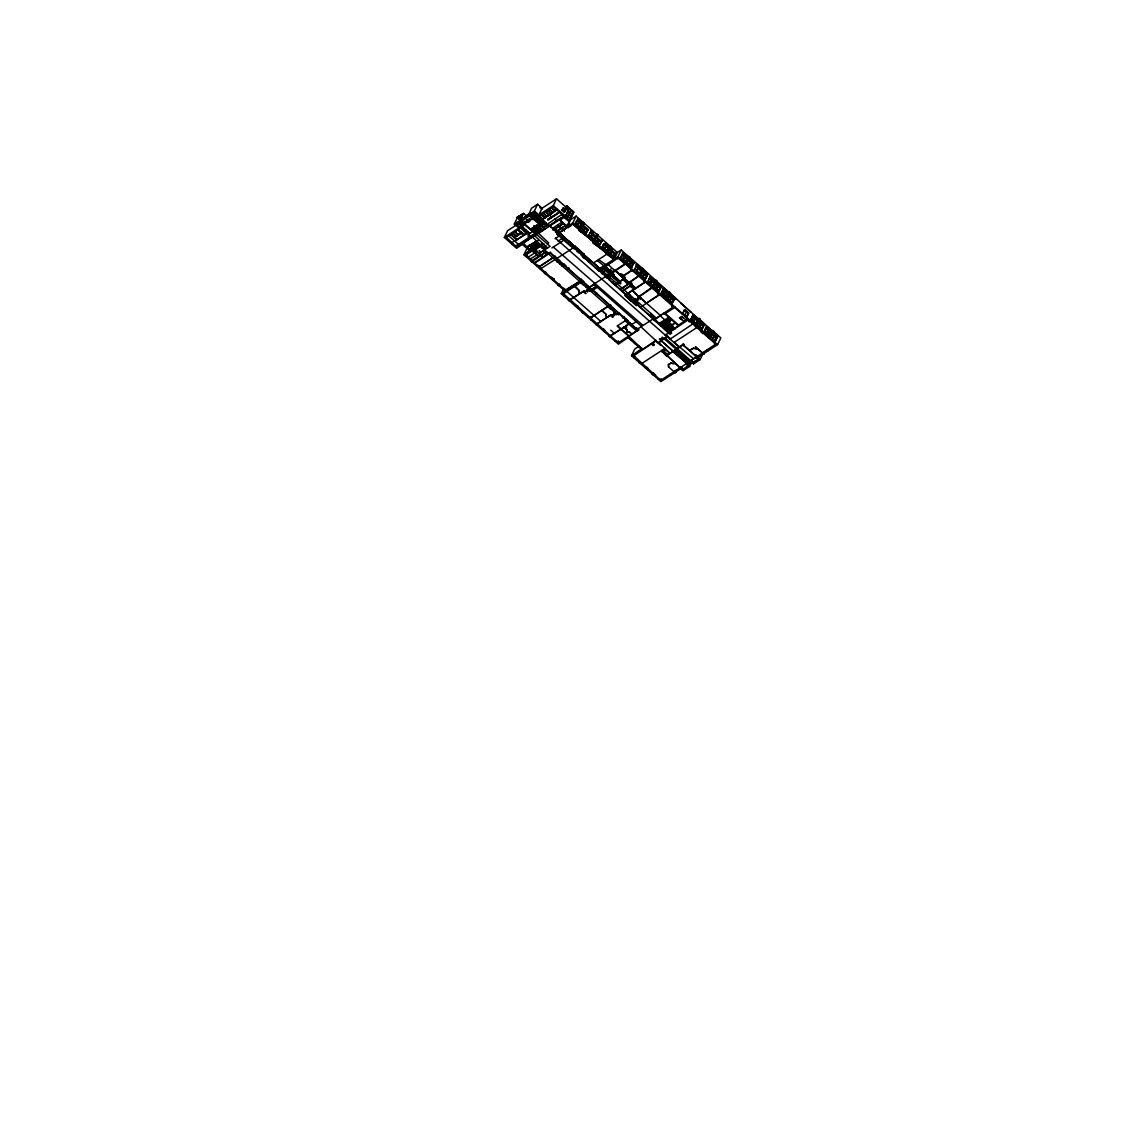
<?xml version="1.0" encoding="UTF-8"?>
<svg xmlns="http://www.w3.org/2000/svg" width="1121" height="1121" viewBox="0 0 1121 1121"><rect width="100%" height="100%" fill="white"/><g stroke="black" fill="none" stroke-linecap="round" stroke-linejoin="round"><path stroke-width="1.5" d="M555.203 257.452C553.606 254.509 554.643 259.652 555.371 256.12M571.878 246.326C568.865 246.942 572.425 244.154 572.943 247.853L575.031 246.536M580.804 280.432C583.817 279.241 580.033 282.926 581.449 279.465M598.474 270.848L599.931 271.408L598.754 270.259M612.038 282.674C614.252 284.762 612.486 281.749 612.416 281.96M610.483 305.725L608.997 305.318L610.609 305.529M639.222 306.327L640.357 307.322L659.989 294.234L660.563 294.739M683.852 344.988C682.255 346.865 682.311 342.998 683.656 345.058M585.68 257.956L585.274 257.227M520.985 215.498C522.204 214.055 519.415 216.998 520.48 215.526L521.643 216.017M684.062 344.637L683.614 345.492L695.987 356.422L695.23 356.926L698.145 359.505M520.2 216.591L519.499 216.731M520.144 215.919L519.541 216.984M521.083 216.339L519.85 215.905L520.158 217.264M521.503 214.812L522.19 215.835M519.878 216.157L521.083 216.914M560.668 213.312L560.906 212.724M525.343 246.13L523.381 243.649L516.655 248.316L504.352 237.456L507.575 230.716L516.235 225.083M535.754 232.986L515.66 246.242L506.286 237.232M508.626 235.704L519.149 245.009M504.352 237.456L518.785 228.039L514.301 224.088L517.524 217.362L523.591 213.41L526.352 215.877L525.595 217.46M506.033 237.736L510.91 234.205M516.543 235.564L514.175 237.47L511.148 234.051M528.047 232.257L526.478 233.63L516.235 223.864M519.612 216.97L519.864 216.507M522.022 216.045L520.915 215.204L519.808 216.591M520.775 216.479L521.769 214.419L520.887 216.591M510.896 234.569L513.264 232.678M518.561 222.336L518.224 223.177L521.125 225.685M519.177 221.944L519.191 222.967M520.368 220.136L530.247 213.186L526.169 215.68L524.684 218.791M521.349 218.063L523.591 213.41M514.903 231.963L518.182 234.85L516.305 236.083L513.026 233.196L515.156 231.444M521.349 232.439L518.42 234.709L515.142 231.809L515.576 231.164M520.144 221.313L521.727 223.037A4.022 2.746 25.6 0 1 522.526 223.738L523.787 225.041M520.733 220.921L521.195 222.294L518.729 223.906L517.846 223.163M516.15 231.669L515.338 231.683M521.293 221.412L518.28 223.738M514.637 236.811L514.217 237.862L521.741 232.958M512.185 242.43L528.089 232.579M519.878 227.073L524.18 224.789M516.094 235.872L516.122 236.629L516.753 235.438M520.214 227.381L522.078 226.148M523.297 222L525.217 224.116A2.873 1.962 25.6 0 0 524.908 221.299A2.873 1.962 25.6 0 0 528.636 222.042L526.576 219.912L527.234 219.548M520.719 227.815L515.142 231.809M514.973 241.309L528.341 232.061M518.434 234.345L518.238 235.242L518.673 234.191M527.487 216.227L528.117 214.545L527.234 216.521M519.247 233.813L519.513 234.051M516.809 239.418L510.672 234.723M524.194 223.976L521.139 226.246M528.425 215.204L531.536 208.212L537.604 204.274L542.074 208.226L538.851 214.952L534.381 211L537.604 204.274M529.28 215.05L529.925 213.382M521.097 232.608L521.363 232.846M515.604 245.457L514.581 246.48M529.827 215.554L521.629 221.257L517.103 217.264L519.051 215.989L522.302 218.861L519.051 215.989M545.633 223.261L542.158 219.464L545.885 222.743L544.414 223.99A2.158 1.471 25.6 0 1 543.405 224.144L542.27 223.808A2.158 1.471 25.6 0 1 541.555 223.289A2.396 1.639 25.6 0 1 542.046 223.864L542.326 224.69A2.396 1.639 25.6 0 1 542.018 225.573L530.275 214.7M516.417 245.401L517.285 246.158M521.027 236.657L521.475 237.063M531.102 216.661L532.881 219.282A2.873 1.962 25.6 0 1 529.154 218.539A2.873 1.962 25.6 0 1 529.56 221.44L527.094 219.576M533.134 212.836L548.631 226.512M525.567 230.071L525.861 229.875M529.995 215.232L534.745 211.785M524.32 234.513L523.731 235.424L521.279 233.252M524.418 235.144L517.818 230.057M524.782 234.906L518.07 229.539L520.999 233.014M535.011 214.489L536.623 213.438M535.432 214.573L534.997 215.218L536.861 213.649M527.487 231.767L527.781 231.571M531.242 250.6L522.75 243.103M522.82 243.173L561.299 218.609M530.261 228.726L536.959 234.485M535.698 219.478L538.556 217.614M528.846 233.855L533.232 231.487M537.393 216.591L539.005 215.54M529.715 233.28L517.888 222.785M531.564 229.287L539.509 224.102M531.648 230.548L532.489 230.534M542.816 219.38L541.639 219.73L538.486 216.227M539.495 215.568L542.914 219.324M532.601 231.402L520.494 221.44L515.982 224.382M541.247 214.433L544.568 218.245M541.527 214.237L544.918 217.236M531.214 235.956L535.516 233.504M541.751 214.097L544.904 217.67M532.097 235.382L533.162 236.321M526.94 246.802L536.665 241.155L527.164 246.998M538.36 223.079L544.638 229.469M517.033 246.676L531.943 236.587M527.29 247.11L536.539 241.435M532.237 236.923L543.489 247.587L544.091 246.83M543.545 212.92L546.698 216.437M527.178 248.021L523.955 254.747L531.074 261.039M544.049 212.598L543.979 213.691L546.922 216.283M534.409 235.508L547.665 247.951M540.448 223.668L542.872 222.168M541.149 224.354L540.042 225.601M526.688 255.238L527.445 255.084L526.085 256.639M536.819 233.925L522.512 243.621M545.324 216.984L544.386 217.936L545.072 217.502M549.851 208.814L549.36 209.487L552.765 212.486M538.444 233.154L548.659 242.907L547.216 243.846M531.55 249.535L523.955 254.747L530.625 250.053M522.484 244.504L529.785 250.95L530.667 250.095M530.653 250.978L529.785 250.95M547.665 215.863L547.174 215.764M551.644 207.651L554.783 211.168L555.259 210.496M552.121 207.329L552.078 208.408L555.021 211.014M528.608 256.933L537.183 251.342M549.766 214.489L548.8 215.484M532.111 250.025L531.298 250.053M544.75 223.836L545.885 222.743M538.851 214.952L553.284 205.535L556.506 198.809L568.865 209.725L565.643 216.451L559.365 220.459M549.36 214.349L548.884 215.428L545.577 211.603L548.954 214.966M532.517 250.277L532.069 250.936L538.809 256.149M538.248 216.745L553.662 206.334M543.713 227.801L548.253 224.845M547.609 219.59L559.954 211.883L547.609 219.59L552.401 216.815M548.057 219.996L556.941 214.195L556.731 213.284M551.434 212.99L550.425 213.999M534.773 248.287L534.269 249.493L543.139 257.326M535.095 248.091L534.661 249.24L543.531 257.073M535.179 248.554L535.922 249.983M535.656 247.713L533.358 246.438L528.958 249.31M530.625 258.713L536.959 254.929M553.003 211.967L552.919 212.794L553.242 211.813M536.216 247.349L532.027 244.378M544.96 228.908L528.313 214.952M553.424 211.701L552.989 212.331L549.598 209.333M536.777 246.984L532.587 244.014M537.351 246.62L533.148 243.649M547.132 225.938L545.002 223.317M537.912 246.242L533.708 243.285M554.629 211.266L555.133 210.047M538.472 245.877L534.283 242.907M555.484 210.356L554.489 211.365M539.033 245.513L534.843 242.542M555.75 210.594L554.881 210.566L556.591 209.095M548.449 226.358L561.355 217.936L561.971 218.483M539.607 245.149L535.404 242.178M548.001 225.363L548.982 225.475M539.607 245.653L548.758 253.724M540.168 244.77L535.964 241.814M556.689 209.921L556.24 209.669M549.36 225.755L560.01 235.158M541.905 219.982L557.207 209.641M540.728 245.289L545.24 248.596L543.685 249.254M541.429 245.905L542.396 244.981L541.919 245.653M554.895 219.015L556.591 220.515M534.815 262.412L550.523 252.155M539.201 253.122L550.089 246.382L517.103 217.264M542.004 247.769L543.811 246.592M543.979 243.958L533.021 251.454M542.284 248.021L545.899 245.653M539.019 256.008L532.279 250.796M563.527 207.805L562.013 210.019L563.527 207.805L565.797 209.809L564.171 212.079L565.895 209.613M543.951 249.493L545.997 248.161M544.189 249.338L543.797 250.095A2.817 1.934 25.6 0 0 543.895 252.659L545.969 251.665L616.746 314.118L618.54 312.941M559.043 219.436L567.52 226.932L560.976 231.557M561.943 214.419L563.401 216.437L548.73 225.994M565.25 208.464L566.553 205.746L573.798 212.135L566.848 226.862M565.516 208.436L566.68 206.152L573.377 212.205L569.006 221.313L573.377 212.205M562.924 208.618L564.844 210.314L564.199 211.659L562.28 209.963M562.98 214.559L562.532 215.68L563.288 214.826L562.448 214.083L542.48 227.451M538.963 265.915L539.733 265.859L538.374 266.294L537.982 265.201L536.945 266.223M546.558 251.44L531.718 261.992L530.808 261.193L546.095 251.763M540.014 266.994L539.958 266.055L540.35 267.134M567.73 210.384L569.006 208.198M567.618 211.771L566.75 212.766M568.893 208.1L567.843 210.482L572.256 214.531M540.686 267.597L539.663 268.62M558.496 234.359L557.768 235.326L556.927 233.841M566.455 214.055L565.853 214.77M557.487 233.476L570.533 245.723M666.967 336.622L555.427 238.142M541.471 268.283L574.919 246.83L569.188 241.253M558.412 232.874L558.258 234.878M558.72 233.028L560.416 231.921M559.141 232.888L559.533 232.145M567.772 226.904L558.272 233.49L558.692 234.597L553.998 228.348L655.435 317.397L636.882 329.504M534.829 263.169L550.565 252.547M566.806 219.366L571.051 210.159M571.262 210.202L566.694 219.268M567.24 226.526L569.72 221.341L564.9 217.082M545.675 271.997L544.386 273.188L545.296 273.986L546.572 272.795M569.468 221.86L567.296 226.568L559.94 220.08M553.928 256.961L554.363 255.91M568.025 227.129L561.719 222.294L568.221 227.297M556.675 234.359L569.846 225.419M556.1 257.816L555.624 256.667M575.395 223.303L576.684 220.613L581.337 224.873L583.214 222.392L576.11 216.115L572.873 222.841L579.991 229.118L580.79 227.465M557.74 261.417L557.179 260.184M557.599 262.104L557.333 261.333M558.342 259.427L556.927 260.703M557.992 260.899L557.347 262.09L559.659 260.226M568.291 243.019L570.113 241.842M552.317 277.854L551.546 277.195L550.523 278.218M579.053 222.715L577.763 225.405M553.704 279.087L552.639 277.994M554.278 278.709L553.017 280.418M570.491 244.953L572.06 244.294L564.129 236.783M570.771 245.205L570.393 245.961L558.104 235.102M561.677 265.173L563.737 263.827L565.937 265.775M559.309 260.955L559.757 261.431A2.704 1.85 25.6 0 1 559.841 263.575L559.659 263.729A2.676 1.822 25.6 0 1 562.658 263.996L561.943 265.411M576.614 220.417L581.603 224.803L580.047 227.563L575.227 223.303L578.87 226.666M580.202 227.703L581.603 224.803M562.602 264.976L563.176 266.209L564.339 265.453L563.499 263.981M571.57 246.27L572.27 247.615L574.989 246.144L584.293 254.355L582.233 256.064L597.549 269.572L599.595 267.877M579.375 229.525L583.466 222.224L584.377 223.023L580.286 230.323L572.074 223.457M572.481 246.704L574.26 246.634L574.05 247.545L573.349 246.928M581.014 228.572L585.989 232.958L587.474 230.001L582.402 225.671L584.377 223.023M574.989 246.144L575.101 247.335M583.649 230.604L584.882 227.703L583.537 230.492M559.015 283.781L557.74 284.972L558.65 285.771L559.925 284.58M567.885 267.849L568.95 268.101M567.969 268.339C570.799 269.769 565.727 269.544 568.263 267.821M585.933 232.762L588.161 229.553L583.186 225.167M568.865 269.46L569.202 268.648M588.161 229.553L586.675 232.664L575.816 223.079L577.301 219.968L582.275 224.368M588.875 235.354L590.192 232.397M568.767 300.288L561.299 293.702L563.877 288.307M593.78 239.684L588.805 235.298L590.879 231.949L595.854 236.349L597.045 234.219L597.955 235.018L593.864 242.304L586.731 236.265M564.9 288.98L563.877 290.003M638.241 329.826L618.302 342.83L563.288 293.52M563.989 293.057L564.269 294.389M565.895 289.849L581.126 280.278M566.119 290.059L581.351 280.474M584.349 257.185C585.344 257.9 585.302 260.086 582.444 256.597L583.495 255.91L583.032 254.761M591.243 237.456L592.42 234.667M583.2 256.163L584.251 255.49L583.228 254.509M566.946 290.787L582.177 281.203L581.449 279.465M593.626 239.544L595.854 236.349M585.148 258.25L598.656 270.623M594.368 239.46L593.57 241.113L580.902 229.917L581.168 228.474M592.953 241.505L597.045 234.219M594.859 240.483C595.685 233.392 598.866 243.705 601.739 241.547L596.764 237.148L597.955 235.018M563.036 294.038L574.765 286.037M581.533 292.455L579.375 293.352A2.859 1.948 25.6 0 1 579.291 290.773L574.947 285.911M570.113 299.545L583.481 291.194L585.751 293.492L583.733 290.675M600.085 248.049L607.218 254.103L611.309 246.802L610.146 246.172L606.923 252.898L594.48 241.912L595.265 240.258L597.059 242.584L598.516 239.894M580.622 280.614L581.281 279.311M574.709 286.43L580.86 282.058M582.121 281.063L581.182 279.591M582.233 281.357C585.47 281.161 581.309 283.613 582.542 280.782M581.897 282.632L583.158 281.805M582.556 281.175L583.859 281.581M596.764 237.148L595.98 237.652L601.052 241.982L599.567 244.953L601.739 241.547M583.887 284.734L585.442 284.075M602.313 247.082L603.602 244.392L602.215 247.138L607.722 251.244M608.423 248.638L609.207 248.133L604.219 243.733L602.734 246.844L613.593 256.429L615.093 253.332L610.104 248.932L611.309 246.802M605.915 246.284L604.429 249.24L605.774 246.452M589.212 290.885L587.6 288.756L588.189 288.181M597.437 268.746L597.143 269.586L597.591 268.872M597.283 269.432L598.32 268.718M597.787 269.348L598.418 270.427M607.19 251.454L606.307 253.304L610.399 246.003M589.366 290.801L589.926 290.073M590.164 289.919L589.59 290.998L587.166 289.302A2.648 1.808 25.6 0 0 587.642 291.894A2.788 1.906 25.6 0 0 584.251 291.208L585.751 293.492M625.588 296.112L626.751 295.355L599.315 270.553M590.781 289.863L591.426 291.152L596.82 287.635M593.555 284.019L641.366 326.225M600.982 269.474L603.476 272.403M601.22 269.32L603.518 272.291M603.042 268.129L620.375 283.949A2.494 1.71 25.6 0 0 620.123 281.539M611.702 251.538L610.581 254.369M611.52 272.767L604.962 266.252L611.856 272.333M610.483 254.439L611.8 251.468M604.695 267.05L620.025 281.329M599.076 271.072L608.703 264.444M612.851 256.527L614.238 253.78M612.921 256.737L614.406 253.766L609.334 249.437L610.104 248.932M595.713 293.212C598.964 293.506 594.354 295.313 595.994 292.665M616.242 252.743L616.48 252.954M614 258.124L615.485 255.013M596.876 294.178L597.255 293.422M608.1 252.337L607.834 253.696L614.112 259.245L617.349 252.519L621.23 249.983L628.699 256.583L626.919 258.853M609.362 270.133L611.015 269.054M609.796 270.511L609.376 271.184L605.172 266.742L609.46 270.96M614.49 260.044L573.251 224.368L579.557 229.202M614.112 259.245L618.007 256.709L621.23 249.983M607.904 278.344L609.46 277.686L607.204 275.696M617.657 257.97L617.755 258.783L618.722 257.802M589.772 316.907L591.103 316.977L590.249 316.949M654.089 319.499L608.801 279.507L610.076 278.667L609.712 277.167M607.498 275.598L610.244 277.532M613.649 275.304L612.08 272.529M591.328 317.173L591.398 318.336M619.969 258.895L620.502 258.909M628.447 257.087L623.472 252.701L622.687 253.206L620.614 257.55L625.588 261.95L627.774 257.536L622.786 253.136M620.866 257.494L622.155 254.789L626.821 259.049L625.616 261.683L620.768 257.55L623.472 252.701M627.073 258.993L622.001 254.649L622.758 253.416M625.49 263.785L631.852 270.119L621.945 276.579L615.597 270.231M613.369 275.135L613.902 274.435M613.986 274.729L611.449 273.44L610.931 274.169A2.788 1.906 25.6 0 0 611.702 276.2L609.88 275.332A2.648 1.808 25.6 0 0 608.395 275.458L610.342 277.462L609.404 278.078M613.285 283.473L613.131 281.903M614.014 284.117L613.537 282.954M590.361 318.154L602.271 310.027M614.995 284.244L618.442 282.352M624.943 263.295L628.951 256.415L629.862 257.213L625.854 264.094M615.247 284.089L614.925 284.93L624.453 278.358M611.604 272.851L625.266 263.589M627.256 261.375L629.862 257.213M628.04 259.848L628.643 258.601M621.188 275.177L620.908 275.962L621.356 275.318M622.379 276.284L622.057 276.971L632.076 270.329L645.29 281.988L624.747 295.384L636.308 305.585L638.914 303.539M608.591 316.346L606.419 317.229A2.859 1.948 25.6 0 1 606.335 314.651L602.033 310.545L608.185 306.187M608.465 306.075L609.502 305.388M609.025 304.912L609.039 305.627M609.544 305.01L610.651 304.982M629.035 264.836L630.422 262.09M622.954 279.339L627.942 284.468M609.866 308.051L610.567 308.667M624.383 278.05L623.738 279.171L628.979 283.795M610.581 308.303L612.136 307.644M630.829 268.494L631.361 268.494M631.473 267.148L633.491 262.734L628.573 258.405L633.659 262.734L631.431 267.232M631.375 270.077L630.717 269.502M631.501 266.882L626.751 262.678L631.571 267.078L634.332 262.286L629.357 257.886M631.445 269.026L630.464 270.021M631.599 270.273L632.006 271.38L632.973 270.385M603.757 328.915L603.056 329.364L604.667 330.05M612.879 316.711L610.539 315.071L596.918 323.955L610.819 314.889M633.547 270.89L634.08 270.89M634.528 269.376L637.05 264.682L642.025 269.082L641.254 269.586C641.646 276.607 633.911 272.221 637.947 268.746M622.141 276.803L629.035 282.156M610.567 315.407L612.627 317.215L612.977 316.29M635.593 287.957L629.217 282.324M629.666 282.716L629.259 283.333L624.201 278.877M625.868 293.842L625.49 294.599L626.905 295.243M636.728 271.632L637.905 268.844M626.387 294.319L628.306 292.707M617.251 313.852L618.82 312.815M617.657 313.586L618.316 314.903L619.731 313.614M627.214 294.389L627.998 293.324M627.466 297.78L630.45 295.874L628.194 293.127M638.522 275.276L640.203 275.92L639.432 276.074M631.964 290.325L660.129 315.197M638.97 275.682L628.783 282.674M651.273 277.7L655.295 281.259L652.562 287.214L639.951 276.088L643.426 269.194L642.529 268.395L639.054 275.29L626.373 264.108L626.835 262.58M632.146 290.549L627.942 293.646M639.152 275.836L628.965 282.842M639.839 274.421L642.137 269.629M610.749 335.417L624.243 326.968M638.353 296.757L632.342 290.423M610.931 335.585L624.481 327.094M645.079 278.863L640.329 274.673L642.319 270.525M633.94 289.036L629.834 286.135M635.439 288.055L631.305 285.14M622.659 317.159L623.164 316.29M643.93 273.874L642.445 276.831L643.79 274.042M628.194 320.732L624.299 317.299L623.556 318.168L622.575 317.453M624.173 318.28L626.247 320.102L617.167 326.015L628.601 336.118M624.915 320.62L636.35 330.709M644.981 278.919L646.467 275.962L641.716 271.772M646.369 276.032L647.91 274.281L642.936 269.881L642.221 270.595M644.407 280.474L644.939 280.488M645.051 279.129L647.223 274.715L642.249 270.329L640.077 274.729L645.15 279.059M644.813 281.946L644.211 281.399M647.91 274.281L645.724 278.835L634.864 269.236M634.738 302.025L668.116 332.741L678.765 325.44M644.925 280.937L643.958 281.917M633.561 303.16L636.532 300.862M652.03 287.2L638.466 296.869L638.732 296.07M624.397 326.519L624.019 327.402L627.143 330.149A2.494 1.71 25.6 0 0 627.242 332.433L629.035 331.592L631.796 334.03M638.662 304.057L636.182 301.857L636.812 300.75M632.09 290.942L645.766 281.679M624.579 326.673L627.143 330.149M659.568 294.599L646.144 303.343L639.124 296.42M617.629 341.499L618.372 341.008M626.05 325.44L626.191 325.342M647.055 282.814L647.588 282.828M648.513 279.998L649.872 277.055L654.86 281.455L651.777 287.719L656.037 280.32L656.934 281.119L653.711 287.845L652.688 288.517L652.548 287.663L638.886 296.939M619.296 341.835L618.119 341.527M648.036 281.301L650.558 276.607L655.533 281.007L656.037 280.32M640.764 298.158L640.245 298.859M641.184 298.242L640.511 299.027L638.311 297.163A2.788 1.906 25.6 0 0 638.578 299.938A2.648 1.808 25.6 0 0 635.271 299.181L637.204 301.185L636.182 301.857M630.114 322.792L625.91 326.169A2.494 1.71 25.6 0 1 626.247 328.481L624.145 327.038M630.296 322.946L625.91 326.169M639.068 306.594L639.446 305.837M653.347 285.561L650.068 283.557L651.455 280.67M632.09 324.179L631.613 324.838L636.083 321.573M655.533 281.007L652.604 285.659L647.952 281.399M656.121 340.224L642.627 349.374L628.615 336.272M610.258 336.931L618.428 344.133L629.189 336.776L628.152 337.799L641.52 348.869M654.3 285.505L655.757 282.254L660.731 286.64L658.658 290.998L653.585 286.654M658.489 290.857L653.837 286.598L655.827 282.45M646.397 302.824L646.425 303.09M660.633 286.71L655.659 282.31L656.934 281.119M632.048 333.512L631.641 334.128L628.811 331.62M636.462 328.033L636.784 327.808M628.363 336.79L638.83 329.616L637.387 330.905L636.574 329.448M656.121 288.756L657.438 285.799L656.009 288.658M636.952 329.56L637.359 328.831M637.443 329.126L636.322 329.966M638.494 329.308L638.017 330.499L550.313 253.066M640.736 326.631L658.125 342.732L667.598 336.202M657.915 292.399L658.447 292.413M658.559 291.054L661.418 286.205L656.444 281.805M659.106 294.529L657.761 293.338M658.896 290.885L661.418 286.205M642.795 325.286L553.326 247.04M658.461 292.875L657.509 293.856M659.204 291.334L661.432 286.668M649.591 314.777L650.74 314.02M663.534 288.531L660.311 295.257L661.138 294.655M639.04 362.335L631.557 355.721L634.78 348.995L639.138 346.151M653.921 286.5L653.459 288.013L666.07 299.139L666.855 297.485L661.208 293.394L662.749 290.633M662.595 290.493C675.22 299.419 660.423 292.651 663.352 289.246M661.306 293.324L664.066 288.531L669.041 292.931L669.545 292.245L670.456 293.043L666.449 299.938M680.237 367.604L660.759 380.313L633.491 355.497M634.192 355.035L635.004 356.842M652.73 319.163L659.078 323.689A2.817 1.934 25.6 0 1 660.591 323.605L662.441 324.473M654.342 318.981L653.865 320.158L664.515 312.857M654.818 319.289L668.662 332.391M665.538 299.139L669.545 292.245M666.182 297.794L668.508 292.917L662.973 288.027M642.305 348.351L631.557 355.721M669.335 294.375L668.634 295.678L673.483 299.811M667.766 298.284L666.967 299.938L695.749 325.356L697.893 319.583M669.952 293.73L674.926 298.13L674.155 298.634L669.167 294.234L670.456 293.043M642.221 363.204L665.145 348.253M651.609 343.685L653.025 345.674L654.44 344.399M652.772 342.928L654.202 344.918M671.997 302.782L674.085 298.578M671.423 304.323L671.955 304.337M672.712 301.759L675.178 297.611M674.926 298.13L672.74 302.684L661.88 293.085M672.964 306.832L672.04 306.005M672.782 305.529L671.787 306.523M633.239 356.016L656.219 340.672M679.564 346.711L670.022 353.283L658.616 342.48M647.434 367.492L646.747 367.94L648.358 368.627M660.97 341.302L660.942 340.546L672.964 351.013M664.697 334.619L667.345 336.72M670.428 339.088L665.902 334.352M665.047 338.64L665.033 337.883L690.634 360.64M668.915 331.872L668.55 332.979L670.05 334.296L671.675 332.881M664.641 338.906L667.906 336.426M670.19 331.564L671.437 333.399M661.712 350.495L682.409 369.762L688.182 365.642M662.511 349.976L667.443 354.334M666.42 354.67L665.846 355.427L662.315 351.574M662.063 352.092L663.814 351.209L662.819 352.218L662.665 351.335M670.568 338.472L670.12 339.117L693.296 323.647M666.154 349.682L665.51 350.453L665.356 349.584M686.22 317.649L688.686 313.179L684.609 309.578L682.381 313.908M665.902 349.22L665.103 350.102M682.731 313.852L684.721 309.69M684.525 315.632L686.655 311.386M685.688 313.992L685.492 313.978M666.883 354.698L666.392 355.371L669.643 353.255L664.599 348.799M666.883 355.315C667.584 358.019 664.879 353.858 666.645 355.833L673.189 351.209M667.121 355.819L679.732 367.576M683.978 321.181L679.452 317.93L681.498 316.598L683.754 318.224M674.45 342.199L697.374 327.234M686.36 317.425L688.462 313.179M688.574 313.081L686.458 317.495L682.577 313.908M686.01 319.849L681.498 316.598M687.93 319.989L689.205 321.853L690.774 320.956M665.664 334.871L688.644 319.527M675.01 349.682L674.562 350.327L688.967 363.961M660.914 379.332L661.726 379.318L660.437 379.29L660.759 380.313M676.608 348.995L676.65 349.149M690.844 319.443L692.89 315.169M690.886 319.597L693.072 315.197L698.047 319.583L695.973 323.927L693.31 321.601M692.442 316.697L693.128 315.393M690.984 319.541L693.759 314.749L698.733 319.149L697.949 319.653L692.974 315.253L693.759 314.749M679.76 346.585L682.689 344.665M676.762 349.234L683.572 344.441M698.733 319.149L670.19 293.212M694.978 325.861L699.238 318.462L700.135 319.261L695.875 326.659M699.63 319.947L704.619 324.333L702.433 328.887L696.772 324.796L699.882 319.429L712.143 330.989L711.373 331.494L706.398 327.094L707.169 326.589L712.143 330.989M701.746 329.196L703.932 324.782L698.958 320.382L696.659 326.155L709.173 337.197L709.971 335.543L704.31 331.452L706.496 327.038L711.471 331.438L709.285 335.838M672.852 361.621L674.786 363.554A2.817 1.934 25.6 0 1 671.269 362.924L668.34 364.563L668.494 366.833L675.178 372.747L676.467 370.056M679.746 366.665L681.204 366.791M699.154 326.898L700.639 323.927L699.294 326.729M680.489 367.085L680.195 367.8L697.136 356.408M683.123 368.935L681.596 367.59M689.976 350.088L693.745 347.986M681.89 367.394L681.358 368.108M690.158 350.242L693.899 348.169A2.817 1.934 25.6 0 0 697.262 348.855L695.665 347.006M703.764 324.782L701.69 328.985L696.772 324.796M685.968 363.68L687.944 366.161M703.512 332.657L702.573 333.624L701.452 331.9M686.753 363.176L672.712 351.532M702.152 331.452L701.214 332.419M688.784 361.845L674.758 350.2M704.254 331.101L706.482 326.449L717.356 336.048M688.028 365.502L688.56 365.516M710.518 332.951L705.866 328.691L704.563 331.382C718.043 342.718 705.74 328.467 706.454 327.304M689.457 363.652L690.62 361.214M704.408 331.382L707.169 326.589M691.419 360.135L693.381 362.601L699.35 358.356M675.655 371.976L680.685 368.697L683.011 370.757L689.625 366.455L692.203 361.06M674.282 342.48L693.423 358.65M695.791 355.217L696.211 354.951M693.479 361.943L692.442 362.966M708.234 330.793L706.734 333.441L708.024 330.751M689.625 366.455L687.397 364.493L691.293 361.957L693.507 363.919L694.796 361.214M696.87 357.627L696.183 357.024M697.43 356.03L695.959 355.469M698.691 358.79L696.912 357.963M708.388 337.701L712.648 330.303L713.559 331.101L709.299 338.5M702.937 352.442L702.531 353.059L695.426 346.907L703.876 354.026L701.9 353.465M710.868 336.342L710.083 337.996L717.594 344.637L703.582 353.76M712.367 332.236L717.356 336.622L715.17 341.036L717.356 336.622L712.269 332.292L713.559 331.101M693.507 363.919L700.121 359.603L702.699 354.222M703.876 354.026L705.165 351.335M715.268 340.98L718.029 336.188L713.054 331.788M715.436 344.287L714.876 343.797M715.59 343.32L714.623 344.315M693.17 359.168L716.151 343.825M717.594 344.637L720.817 337.897L713.306 331.27M624.299 317.299L623.991 317.986L623.094 316.991M640.778 306.608L640.329 307.35L639.25 306.313M532.699 247.573L534.044 245.751L531.592 247.279L529.014 245.317M560.738 263.015L559.659 263.729L561.229 262.706M521.769 214.419L519.85 215.849M520.27 220.052L522.218 218.791M514.301 224.088L534.381 211M518.547 223.345L520.228 222.953M542.074 208.226L556.506 198.809M519.023 223.822L521.069 222.49M523.353 224.564L520.985 225.896L521.545 226.512M522.162 225.952L523.591 224.817M529.336 221.426L527.501 219.618L526.576 220.22L528.636 222.042M548.856 214.672L546.375 216.647M544.245 218.035L556.801 209.837L553.41 206.853M533.778 226.428L534.493 225.952M566.553 205.746L573.798 212.135M536.721 227.759L536.819 227.857A2.873 1.962 25.6 0 0 536.413 224.943A2.873 1.962 25.6 0 0 540.14 225.685L540.266 225.615M532.461 230.702L532.587 230.618A2.873 1.962 25.6 0 0 532.181 227.717A2.873 1.962 25.6 0 0 535.894 228.46L536.02 228.376M512.325 244.476L513.376 244.154M560.472 213.074L561.243 212.57M565.012 210.314L565.797 209.809M563.513 214.573L563.288 214.826M567.044 212.275L571.318 216.647M565.587 214.84L570.323 218.721L565.671 214.826M564.634 217.306L569.104 221.257M562.139 222.014L553.326 227.759L558.02 234.009M571.22 216.703L566.89 212.598M563.569 223.275L553.031 230.141L563.793 223.471M569.874 220.164L576.11 216.115M538.444 243.131L533.358 246.438M555.554 231.963L565.825 225.265M529.014 249.366L538.57 243.243M555.624 232.019L565.951 225.377M566.708 226.946L572.943 222.897M524.572 255.294L542.648 243.509M569.202 226.358L573.307 223.682L582.724 231.991M524.908 255.602L542.984 243.818M567.969 227.815L571.009 225.825L569.86 224.803M574.513 225.461L575.283 224.957M578.842 222.673L577.651 225.307M555.175 238.661L561.215 234.723L555.484 229.146M558.034 241.183L564.073 237.246L558.342 231.683M582.57 225.811L587.222 230.071M551.896 247.965L565.881 238.843L560.15 233.28M579.095 230.422L585.989 234.878L587.39 236.111L579.095 230.422L586.801 236.489M546.431 252.057L544.806 253.458A2.817 1.934 25.6 0 0 548.141 253.935M590.879 231.949L590.094 232.467L595.167 236.797L593.682 239.754L588.707 235.354M590.263 232.593L594.915 236.853M538.907 266.756L554.124 256.835M539.131 266.966L554.349 257.031M588.595 236.713L579.039 229.469M575.157 247.223L573.644 248.54A2.62 1.794 25.6 0 0 576.895 248.946A2.76 1.892 25.6 0 0 577.035 251.538L579.123 250.529M557.081 261.852L558.917 260.661M579.669 251.006L578.044 252.421A2.76 1.892 25.6 0 0 581.407 252.926A2.62 1.794 25.6 0 0 581.435 255.42L583.509 254.411M594.186 243.733L601.08 248.189L592.785 242.5L599.679 246.956M598.572 239.782L597.115 242.486M561.691 265.929L563.527 264.738M583.635 254.145L583.999 256.008M582.78 255.28L584.293 254.355M604.219 243.733L603.448 244.252L608.521 248.582L607.036 251.538L602.061 247.138M601.949 248.498L592.617 241.463M608.367 248.582L603.518 244.448M609.488 249.577L614.14 253.836L615.093 253.332M612.809 258.096L605.971 253.248M561.299 293.702L565.194 291.166L558.903 285.603M598.18 269.502L613.243 259.68M614.014 260.352L604.653 267.022M604.709 266.77L618.133 258.012L625.028 264.094M599.217 270.567L605.368 266.616M581.379 282.898L582.528 282.156M563.793 295.888L564.564 295.384M624.327 256.863L623.15 259.652L624.439 256.961M601.276 273.02L604.99 270.595M603.644 272.207L602.019 273.622A2.76 1.892 25.6 0 0 605.382 274.113A2.62 1.794 25.6 0 0 605.06 276.116L605.424 276.607M585.666 284.188L583.747 285.351L580.608 282.576M626.821 259.049L622.253 254.593M627.984 259.792L632.861 264.248M604.976 276.284L608.689 273.86M569.538 299.783L568.515 300.456L569.412 301.255L570.351 299.755L583.509 291.516M589.071 287.298L607.638 275.191M611.66 272.459L615.401 270.371L611.828 273.048M605.606 276.845L609.32 274.407M587.6 288.756L593.738 284.916M615.345 270.75L625.252 264.304M611.267 273.594L615.275 270.988M606.489 277.616L610.202 275.191M630.212 262.048L629.133 264.78M606.867 277.952L610.581 275.528M591.734 288.896L637.12 329.35M589.912 290.437L595.713 286.654M589.492 291.054L595.938 286.85M633.393 262.804L634.332 262.286M641.086 269.586L636.266 265.187L637.05 264.682M574.653 305.487L575.423 304.968M620.796 275.864L622.589 274.617M576.04 305.515L578.296 306.397L577.581 306.874M635.733 266.784L640.581 270.764M622.155 277.055L622.309 276.957A2.648 1.808 25.6 0 1 625.406 277.49L623.808 278.526M577.371 307.883L578.142 307.378M619.941 281.371L624.145 278.569M642.529 268.395L629.61 257.382M643.426 269.194L655.785 280.488M641.562 271.772L646.537 276.172M639.502 273.776L641.352 269.53L636.364 265.131M583.116 311.764L582.093 312.437L582.99 313.235L584.027 312.563M619.983 289.386L631.221 282.324L620.165 289.54M631.669 284.72L622.043 291.208M622.141 291.292L631.571 285.14M588.231 317.467L589.001 316.963M649.844 277.321L650.558 276.607M649.087 278.569L654.061 282.968M590.136 317.958L609.502 305.332M590.879 319.807L591.65 319.303M651.413 280.768L650.236 283.557M627.998 298.256L629.385 297.611A2.62 1.794 25.6 0 0 632.076 297.668A2.76 1.892 25.6 0 0 631.838 299.769L632.384 300.428M628.867 299.013L630.03 298.256M629.834 299.868L631.011 299.111M630.801 300.722L631.964 299.966M596.624 323.689L595.601 324.361L596.498 325.16L597.535 324.487M614.294 312.311L616.186 311.12L615.317 310.531A2.76 1.892 25.6 0 0 612.556 310.405A2.62 1.794 25.6 0 0 612.893 308.401L612.29 307.686L610.441 308.92L607.932 306.706M631.277 301.143L634.416 299.363M612.627 317.215L610.959 315.015M637.036 300.96L634.192 299.363M616.354 314.791L614.168 312.913A2.648 1.808 25.6 0 0 614.518 315.618A2.788 1.906 25.6 0 0 611.113 314.931L610.889 315.057M659.877 287.957L655.225 283.697M668.27 293.436L663.282 289.05L664.066 288.531M601.739 329.392L602.509 328.887M604.387 331.732L605.158 331.227M664.921 292.693L663.674 295.426L665.033 292.791M668.102 293.45L669.041 292.931M667.513 294.683L662.847 290.423M666.112 297.583L661.46 293.324M610.132 335.613L609.109 336.286L610.006 337.085L611.043 336.412M669.727 300.61C672.418 293.099 669.868 304.772 667.345 298.522M615.247 341.316L616.018 340.812M654.118 319.639L673.455 306.86L652.296 288.181M664.837 313.88L675.136 307.154M658.588 323.829L668.761 317.341M659.638 324.417L669.503 317.986M660.339 325.034L670.19 318.602M660.661 325.636L670.722 319.079M660.731 325.721L670.806 319.149M634.374 343.292L635.061 343.895M670.989 319.317L660.717 325.468M671.255 319.555L661.138 326.155L671.479 319.751M661.88 326.407L671.745 319.975M665.173 329.308L675.094 322.946M665.314 329.434L675.164 323.002M639.811 347.426L641.45 349.065M677.953 325.468L688.266 318.742M692.344 316.907L697.36 321.04M691.054 319.597L695.805 323.787M634.066 357.935L634.85 357.431M658.363 342.998L661.292 341.092M699.238 318.462L698.201 319.135L693.226 314.735M699.112 319.933L700.135 319.261M698.257 321.839L703.147 326.295M639.825 361.831L638.788 362.503L639.699 363.302L640.736 362.629M703.68 324.852L704.619 324.333M662.637 352.064L663.814 351.209M664.108 353.353L664.907 352.835M644.925 367.534L645.71 367.029M700.863 331.059L701.634 330.541M666.014 355.035L666.813 354.516M667.373 355.007L666.645 354.853M647.49 369.79L648.26 369.285M703.413 333.315L704.198 332.811M711.303 331.438L710.616 332.741L705.964 328.481M711.583 333.75L716.557 338.136M653.249 373.671L652.212 374.344L653.123 375.143L654.202 374.526M668.648 366.735L668.522 364.717L671.269 362.924M713.951 335.838L712.718 338.57M713.909 335.95L712.83 338.668M717.09 336.692L718.029 336.188M658.349 379.374L659.12 378.87M714.273 342.9L715.058 342.395M676.453 370.322L674.884 372.48L660.886 381.616L653.375 374.989M704.38 352.106L708.654 349.318M697.794 357.543L702.811 354.264M675.178 372.747L675.949 372.228L674.758 371.177M535.081 242.136L537.576 240.567M537.071 241.183L537.954 240.623M639.839 273.636L636.658 271.576M674.912 328.845L672.096 325.833L669.713 326.8L672.082 325.202L667.99 321.293M682.955 343.909L684.006 344.441M571.093 245.093L572.004 245.513M522.456 223.71L521.727 223.037M529.224 245.541L531.704 246.97L530.962 247.825L533.19 246.452L532.195 247.377L534.381 248.904M532.419 247.391L534.535 248.806M534.927 249.072L535.726 249.605M598.6 259.582L605.718 264.584M679.452 317.93L681.708 319.555M622.673 274.687L622.393 274.477A2.859 1.948 25.6 0 0 619.044 274.014M613.075 271.632L612.893 271.492A2.859 1.948 25.6 0 0 609.544 271.03M597.115 260.548L604.191 265.915M577.469 228.081L582.514 231.949M592.785 242.5L600.492 248.568M610.749 257.031L606.965 254.117L593.626 262.818L599.357 268.395L553.326 227.759L557.277 232.341M589.492 287.551L588.623 286.976A2.76 1.892 25.6 0 0 585.863 286.836A2.62 1.794 25.6 0 0 586.199 284.832L585.596 284.117M622.912 316.809L624.159 317.523L622.603 317.579M656.682 281.287L669.293 292.413M680.531 303.048L691.026 312.311M624.005 253.626L628.25 257.368L625.476 263.309L618.007 256.709M628.825 257.886L634.416 262.818M635.957 264.178L641.492 269.068M642.403 269.867L647.378 274.267M655.911 281.791L660.886 286.191M675.753 299.321L669.419 293.716L668.48 295.692L673.553 300.022L668.536 295.888L667.247 298.578L670.82 301.885M700.303 320.998L703.918 324.179M663.38 288.98L668.368 293.38M669.265 294.178L674.239 298.564M622.687 253.206L627.676 257.606M642.151 270.385L647.125 274.785M649.774 277.125L654.762 281.511M698.859 320.452L703.834 324.838M654.089 282.702L649.339 278.498L653.893 282.968M654.972 283.767L660.045 288.097L655.028 283.963M684.567 309.746L688.448 313.334M641.52 272.039L646.271 276.228M584.125 223.191L596.792 234.387M597.703 235.186L610.146 246.172M611.057 246.97L617.349 252.519M577.469 218.511L582.444 222.897M590.361 229.889L593.527 232.692M601.907 240.076L602.664 240.749M605.298 243.075L612.767 249.675M621.286 257.255L632.146 266.84M648.372 281.161L659.232 290.759M691.573 319.303L702.433 328.887M704.983 331.143L715.843 340.742M567.744 210.496L572.355 214.475M625.728 263.141L626.639 263.939M652.814 287.046L653.711 287.845M666.322 298.985L667.219 299.783M696.001 325.188L696.912 325.987M709.425 337.029L710.336 337.827M562.756 208.324L565.11 210.258M674.674 307.462L687.804 319.037M645.514 282.198L652.072 287.985M688.392 320.046L715.913 344.343M562.588 209.781L564.858 211.771M561.915 210.075L564.269 212.009M589.394 235.06L600.253 244.644M581.112 228.502L586.087 232.902M608.199 252.267L613.019 256.667M594.592 240.553L598.32 243.846M580.244 228.964L581.154 229.763M593.822 240.945L594.733 241.744M607.176 252.729L608.086 253.528M553.284 205.535L565.643 216.451M583.775 232.916L585.989 234.878M589.842 238.283L607.176 253.57M557.081 210.089L563.036 215.344M564.311 217.46L569.23 221.664M665.412 313.502L678.541 325.076M706.959 350.172L707.869 350.971M664.263 313.376L678.527 325.959M550.971 213.649L547.594 210.286L550.733 213.803M608.451 264.962L624.033 278.709M549.318 214.882L552.149 217.334M539.832 207.427L541.975 209.333M668.088 322.358L671.633 325.496M660.339 315.94L667.331 322.105M611.407 272.978L613.649 274.953M667.527 322.736L671.087 325.875M671.367 326.127L674.31 328.719M604.373 267.625L620.151 281.511M666.967 323.1L670.526 326.253M670.708 326.407L673.735 329.084M603.869 267.947L619.633 281.861M666.392 323.465L673.175 329.448M603.336 268.297L619.086 282.212M665.832 323.829L672.614 329.812M665.271 324.207L672.054 330.191M664.711 324.572L671.479 330.555M664.136 324.936L670.919 330.919M654.706 317.523L655.253 318.742L650.488 314.539M663.576 325.3L670.358 331.284M627.76 293.842L630.282 296.07M634.01 299.363L636.28 301.367M534.507 212.303L536.384 213.957M536.609 214.167L538.753 216.059M573.307 246.536L574.008 247.152M663.015 325.679L669.798 331.662M697.626 356.268L698.537 357.067M659.05 323.17L661.488 325.174M662.455 326.043L669.223 332.026M659.092 323.352L661.348 325.342M683.334 344.946L700.121 359.603M532.713 213.466L544.61 223.878M532.167 213.831L537.576 218.609M543.685 224.536L531.816 214.055L537.197 218.861M531.396 214.321L542.424 223.878M531.242 214.433L542.144 224.06M530.962 214.615L542.83 225.083M531.368 215.652L534.605 218.525M530.177 215.12L542.018 225.573M667.654 336.945L679.312 347.23M537.632 225.685L543.082 230.492M537.197 225.966L542.634 230.772M690.074 361.368L662.273 337.141A2.62 1.794 25.6 0 0 662.721 339.719A2.76 1.892 25.6 0 0 659.344 339.046L686.795 363.498M534.367 225.98L541.163 231.739L534.759 226.036L533.834 226.638L540.35 232.271L533.834 226.33M521.083 215.092L522.162 215.947M520.578 215.414L521.377 216.115M520.144 215.708L521.069 216.661M521.069 217.236L519.64 216.031L520.761 217.166M533.386 228.446L538.837 233.252M532.951 228.726L538.402 233.546M518.491 216.984L521.335 219.492M655.967 341.19L660.745 345.408M521.952 224.522L523.395 225.797M518.743 222L522.148 225.013M518.939 222.462L519.626 223.219M521.84 226.33L520.957 226.736L527.795 232.776M636.546 328.327L638.578 330.135M680.251 366.693L683.179 369.257M542.144 245.499L545.745 248.68M550.271 252.673L589.31 287.144M527.557 233.448L531.746 237.148M679.032 368.389L679.943 369.187M528.93 237.652L528.86 237.582A3.461 2.368 25.6 0 1 528.692 234.457M539.061 250.473L541.079 252.253M531.452 244.756L533.19 246.284M530.892 245.121L532.615 246.634M532.909 246.9L534.843 248.61M530.331 245.485L532.041 246.998M574.513 286.556L579.389 290.731M601.837 310.671L606.447 314.609M512.787 233.336L516.066 236.237M617.559 325.763L628.993 335.866M631.053 338.934L633.085 340.742M628.405 337.281L641.716 349.093M628.601 337.715L630.591 339.481M669.699 374.47L670.61 375.269M525.693 255.098L601.038 321.615M610.763 330.205L614.574 333.554M531.971 261.838L544.638 273.02M545.549 273.818L557.992 284.804M653.193 372.887L655.603 375.017M569.678 301.087L582.345 312.269M583.242 313.067L595.854 324.207M596.75 325.006L609.362 336.132M639.951 363.134L652.464 374.176M549.57 225.615L550.915 226.834M564.424 230.716L557.768 224.873L564.395 230.898M631.151 282.254L631.375 282.492A2.817 1.934 25.6 0 1 631.487 285.056M675.024 328.761L672.11 325.665L670.764 326.267L672.88 324.81L671.661 325.23L668.284 321.489M526.478 254.229L526.66 255.952L526.478 254.229M573.307 223.682L573.251 224.522L573.293 223.724M694.754 318.742L693.437 321.699L694.754 318.742M628.138 259.778L632.692 264.248L628.138 259.778M698.425 321.825L702.979 326.295L698.425 321.825M711.835 333.68L716.403 338.136L711.835 333.68"/></g></svg>
